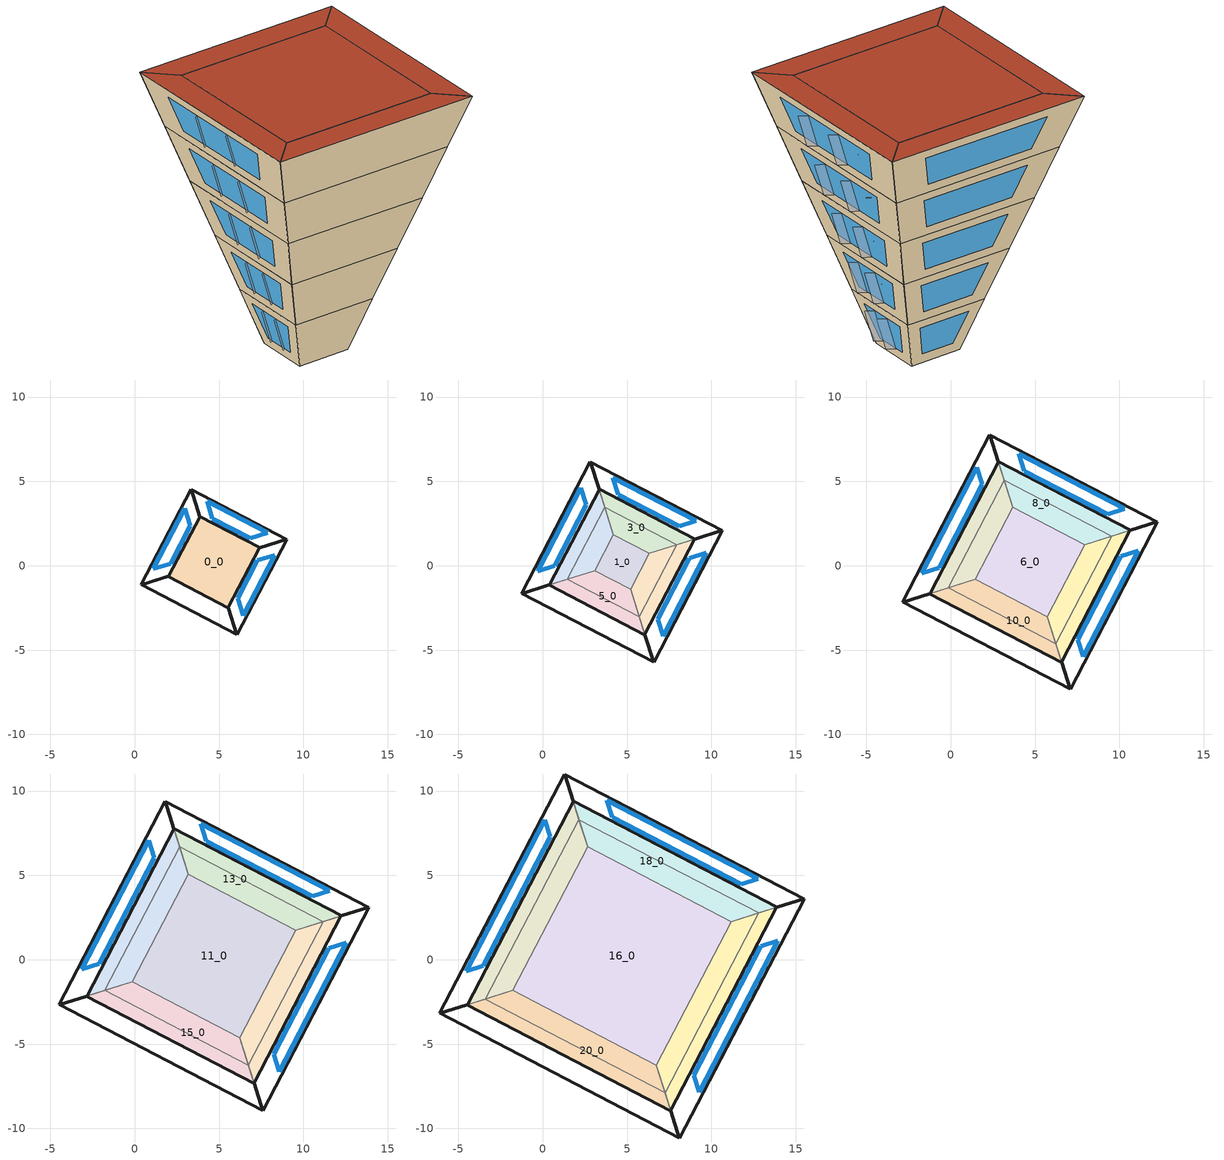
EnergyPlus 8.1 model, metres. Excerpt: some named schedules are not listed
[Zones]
0_0
 floor ground (ASHRAE 90.1-2004 AtticFloor ClimateZone 1-5): 2,-0.63 3.85,2.92 7.4,1.08 5.55,-2.47 z0
 wall outside (ASHRAE 90.1-2004 ExtWall Mass ClimateZone 3-4): 5.55,-2.47,0 7.4,1.08,0 9.01,1.59,4 6.06,-4.09,4; 2,-0.63,0 5.55,-2.47,0 6.06,-4.09,4 0.38,-1.14,4; 3.85,2.92,0 2,-0.63,0 0.79,-1.01,3 0.38,-1.14,4 3.34,4.54,4; 7.4,1.08,0 3.85,2.92,0 3.34,4.54,4 9.01,1.59,4
 window (ASHRAE 90.1-2004 ExtWindow ClimateZone 4-6): 6.1,-1.93,0.79 7.27,0.31,0.79 8.29,0.64,3.32 6.42,-2.95,3.32; 3.3,2.38,0.79 2.13,0.13,0.79 1.11,-0.19,3.32 2.97,3.4,3.32; 6.85,1.63,0.79 4.61,2.79,0.79 4.28,3.82,3.32 7.88,1.95,3.32
1_0
 floor to 0_0 (000 Interior Floor): 3.08,-0.29 4.19,1.84 6.32,0.73 5.21,-1.39 z4
 wall to 3_0 (000 Interior Wall): 6.32,0.73,4 4.19,1.84,4 3.68,3.46,8 7.93,1.25,8
 wall to 4_0 (000 Interior Wall): 4.19,1.84,4 3.08,-0.29,4 1.46,-0.8,8 3.68,3.46,8
 wall to 5_0 (000 Interior Wall): 3.08,-0.29,4 5.21,-1.39,4 5.72,-3.01,8 1.46,-0.8,8
 wall to 2_0 (000 Interior Wall): 5.21,-1.39,4 6.32,0.73,4 7.93,1.25,8 5.72,-3.01,8
2_0
 floor ground (ASHRAE 90.1-2004 AtticFloor ClimateZone 1-5): 5.21,-1.39 6.32,0.73 9.01,1.59 6.06,-4.09 z4
 wall outside (ASHRAE 90.1-2004 ExtWall Mass ClimateZone 3-4): 6.06,-4.09,4 9.01,1.59,4 10.63,2.1,8 6.57,-5.71,8
 wall to 3_0 (000 Interior Wall): 9.01,1.59,4 6.32,0.73,4 7.93,1.25,8 10.63,2.1,8
 wall to 5_0 (000 Interior Wall): 5.21,-1.39,4 6.06,-4.09,4 6.57,-5.71,8 5.72,-3.01,8
 window (ASHRAE 90.1-2004 ExtWindow ClimateZone 4-6): 6.81,-3.16,4.77 8.68,0.44,4.77 9.7,0.76,7.3 7.13,-4.18,7.3
3_0
 floor ground (ASHRAE 90.1-2004 AtticFloor ClimateZone 1-5): 4.19,1.84 3.34,4.54 9.01,1.59 6.32,0.73 z4
 wall outside (ASHRAE 90.1-2004 ExtWall Mass ClimateZone 3-4): 9.01,1.59,4 3.34,4.54,4 2.82,6.16,8 10.63,2.1,8
 wall to 4_0 (000 Interior Wall): 3.34,4.54,4 4.19,1.84,4 3.68,3.46,8 2.82,6.16,8
 window (ASHRAE 90.1-2004 ExtWindow ClimateZone 4-6): 8.08,2.33,4.77 4.49,4.2,4.77 4.16,5.23,7.3 9.1,2.66,7.3
4_0
 floor ground (ASHRAE 90.1-2004 AtticFloor ClimateZone 1-5): 0.38,-1.14 3.34,4.54 4.19,1.84 3.08,-0.29 z4
 wall outside (ASHRAE 90.1-2004 ExtWall Mass ClimateZone 3-4): 3.34,4.54,4 0.38,-1.14,4 -1.24,-1.65,8 2.82,6.16,8
 wall to 5_0 (000 Interior Wall): 0.38,-1.14,4 3.08,-0.29,4 1.46,-0.8,8 -1.24,-1.65,8
 window (ASHRAE 90.1-2004 ExtWindow ClimateZone 4-6): 2.59,3.6,4.77 0.72,0.01,4.77 -0.3,-0.31,7.3 2.26,4.63,7.3
5_0
 floor ground (ASHRAE 90.1-2004 AtticFloor ClimateZone 1-5): 0.38,-1.14 3.08,-0.29 5.21,-1.39 6.06,-4.09 z4
 wall outside (ASHRAE 90.1-2004 ExtWall Mass ClimateZone 3-4): 0.38,-1.14,4 6.06,-4.09,4 6.57,-5.71,8 -1.24,-1.65,8
6_0
 floor to 1_0 (000 Interior Floor): 1.46,-0.8 3.68,3.46 7.93,1.25 5.72,-3.01 z8
 wall to 8_0 (000 Interior Wall): 7.93,1.25,8 3.68,3.46,8 3.17,5.08,12 9.55,1.76,12
 wall to 9_0 (000 Interior Wall): 3.68,3.46,8 1.46,-0.8,8 -0.16,-1.31,12 3.17,5.08,12
 wall to 10_0 (000 Interior Wall): 1.46,-0.8,8 5.72,-3.01,8 6.23,-4.63,12 -0.16,-1.31,12
 wall to 7_0 (000 Interior Wall): 5.72,-3.01,8 7.93,1.25,8 9.55,1.76,12 6.23,-4.63,12
7_0
 floor to 2_0 (000 Interior Floor): 5.72,-3.01 7.93,1.25 10.63,2.1 6.57,-5.71 z8
 wall outside (ASHRAE 90.1-2004 ExtWall Mass ClimateZone 3-4): 6.57,-5.71,8 10.63,2.1,8 12.25,2.61,12 7.08,-7.33,12
 wall to 8_0 (000 Interior Wall): 10.63,2.1,8 7.93,1.25,8 9.55,1.76,12 12.25,2.61,12
 wall to 10_0 (000 Interior Wall): 5.72,-3.01,8 6.57,-5.71,8 7.08,-7.33,12 6.23,-4.63,12
 window (ASHRAE 90.1-2004 ExtWindow ClimateZone 4-6): 7.52,-4.38,8.76 10.09,0.56,8.76 11.11,0.88,11.29 7.84,-5.4,11.29
8_0
 floor to 3_0 (000 Interior Floor): 10.63,2.1 7.93,1.25 3.68,3.46 2.82,6.16 z8
 wall outside (ASHRAE 90.1-2004 ExtWall Mass ClimateZone 3-4): 10.63,2.1,8 2.82,6.16,8 2.31,7.78,12 12.25,2.61,12
 wall to 9_0 (000 Interior Wall): 2.82,6.16,8 3.68,3.46,8 3.17,5.08,12 2.31,7.78,12
 window (ASHRAE 90.1-2004 ExtWindow ClimateZone 4-6): 9.3,3.05,8.76 4.36,5.61,8.76 4.04,6.64,11.29 10.33,3.37,11.29
9_0
 floor to 4_0 (000 Interior Floor): -1.24,-1.65 2.82,6.16 3.68,3.46 1.46,-0.8 z8
 wall outside (ASHRAE 90.1-2004 ExtWall Mass ClimateZone 3-4): 2.82,6.16,8 -1.24,-1.65,8 -2.85,-2.16,12 2.31,7.78,12
 wall to 10_0 (000 Interior Wall): -1.24,-1.65,8 1.46,-0.8,8 -0.16,-1.31,12 -2.85,-2.16,12
 window (ASHRAE 90.1-2004 ExtWindow ClimateZone 4-6): 1.87,4.83,8.76 -0.69,-0.11,8.76 -1.72,-0.43,11.29 1.55,5.85,11.29
10_0
 floor to 5_0 (000 Interior Floor): -1.24,-1.65 1.46,-0.8 5.72,-3.01 6.57,-5.71 z8
 wall outside (ASHRAE 90.1-2004 ExtWall Mass ClimateZone 3-4): -1.24,-1.65,8 6.57,-5.71,8 7.08,-7.33,12 -2.85,-2.16,12
11_0
 floor to 6_0 (000 Interior Floor): -0.16,-1.31 3.17,5.08 9.55,1.76 6.23,-4.63 z12
 wall to 13_0 (000 Interior Wall): 9.55,1.76,12 3.17,5.08,12 2.65,6.7,16 11.17,2.27,16
 wall to 14_0 (000 Interior Wall): 3.17,5.08,12 -0.16,-1.31,12 -1.77,-1.82,16 2.65,6.7,16
 wall to 15_0 (000 Interior Wall): -0.16,-1.31,12 6.23,-4.63,12 6.74,-6.25,16 -1.77,-1.82,16
 wall to 12_0 (000 Interior Wall): 6.23,-4.63,12 9.55,1.76,12 11.17,2.27,16 6.74,-6.25,16
12_0
 floor to 7_0 (000 Interior Floor): 6.23,-4.63 9.55,1.76 12.25,2.61 7.08,-7.33 z12
 wall outside (ASHRAE 90.1-2004 ExtWall Mass ClimateZone 3-4): 7.08,-7.33,12 12.25,2.61,12 13.87,3.12,16 7.59,-8.95,16
 wall to 13_0 (000 Interior Wall): 12.25,2.61,12 9.55,1.76,12 11.17,2.27,16 13.87,3.12,16
 wall to 15_0 (000 Interior Wall): 6.23,-4.63,12 7.08,-7.33,12 7.59,-8.95,16 6.74,-6.25,16
 window (ASHRAE 90.1-2004 ExtWindow ClimateZone 4-6): 8.23,-5.61,12.76 11.5,0.68,12.76 12.53,1,15.29 8.56,-6.63,15.29
13_0
 floor to 8_0 (000 Interior Floor): 12.25,2.61 9.55,1.76 3.17,5.08 2.31,7.78 z12
 wall outside (ASHRAE 90.1-2004 ExtWall Mass ClimateZone 3-4): 12.25,2.61,12 2.31,7.78,12 1.8,9.39,16 13.87,3.12,16
 wall to 14_0 (000 Interior Wall): 2.31,7.78,12 3.17,5.08,12 2.65,6.7,16 1.8,9.39,16
 window (ASHRAE 90.1-2004 ExtWindow ClimateZone 4-6): 10.53,3.76,12.76 4.24,7.03,12.76 3.92,8.05,15.29 11.55,4.08,15.29
14_0
 floor to 9_0 (000 Interior Floor): -2.85,-2.16 2.31,7.78 3.17,5.08 -0.16,-1.31 z12
 wall outside (ASHRAE 90.1-2004 ExtWall Mass ClimateZone 3-4): 2.31,7.78,12 -2.85,-2.16,12 -4.47,-2.67,16 1.8,9.39,16
 wall to 15_0 (000 Interior Wall): -2.85,-2.16,12 -0.16,-1.31,12 -1.77,-1.82,16 -4.47,-2.67,16
 window (ASHRAE 90.1-2004 ExtWindow ClimateZone 4-6): 1.16,6.05,12.76 -2.11,-0.23,12.76 -3.13,-0.55,15.29 0.84,7.08,15.29
15_0
 floor to 10_0 (000 Interior Floor): -2.85,-2.16 -0.16,-1.31 6.23,-4.63 7.08,-7.33 z12
 wall outside (ASHRAE 90.1-2004 ExtWall Mass ClimateZone 3-4): -2.85,-2.16,12 7.08,-7.33,12 7.59,-8.95,16 -4.47,-2.67,16
16_0
 floor to 11_0 (000 Interior Floor): -1.77,-1.82 2.65,6.7 11.17,2.27 6.74,-6.25 z16
 wall to 18_0 (000 Interior Wall): 11.17,2.27,16 2.65,6.7,16 2.14,8.31,20 12.79,2.78,20
 wall to 19_0 (000 Interior Wall): 2.65,6.7,16 -1.77,-1.82,16 -3.39,-2.33,20 2.14,8.31,20
 wall to 20_0 (000 Interior Wall): -1.77,-1.82,16 6.74,-6.25,16 7.25,-7.87,20 -3.39,-2.33,20
 wall to 17_0 (000 Interior Wall): 6.74,-6.25,16 11.17,2.27,16 12.79,2.78,20 7.25,-7.87,20
 roof outside (ASHRAE 90.1-2004 ExtRoof IEAD ClimateZone 1-4): -3.39,-2.33 7.25,-7.87 12.79,2.78 2.14,8.31 z20
17_0
 floor to 12_0 (000 Interior Floor): 6.74,-6.25 11.17,2.27 13.87,3.12 7.59,-8.95 z16
 wall outside (ASHRAE 90.1-2004 ExtWall Mass ClimateZone 3-4): 7.59,-8.95,16 13.87,3.12,16 15.49,3.63,20 8.11,-10.56,20
 wall to 18_0 (000 Interior Wall): 13.87,3.12,16 11.17,2.27,16 12.79,2.78,20 15.49,3.63,20
 wall to 20_0 (000 Interior Wall): 6.74,-6.25,16 7.59,-8.95,16 8.11,-10.56,20 7.25,-7.87,20
 window (ASHRAE 90.1-2004 ExtWindow ClimateZone 4-6): 8.95,-6.83,16.75 12.92,0.8,16.75 13.94,1.12,19.28 9.27,-7.86,19.28
 roof outside (ASHRAE 90.1-2004 ExtRoof IEAD ClimateZone 1-4): 8.11,-10.56 15.49,3.63 12.79,2.78 7.25,-7.87 z20
18_0
 floor to 13_0 (000 Interior Floor): 13.87,3.12 11.17,2.27 2.65,6.7 1.8,9.39 z16
 wall outside (ASHRAE 90.1-2004 ExtWall Mass ClimateZone 3-4): 13.87,3.12,16 1.8,9.39,16 1.29,11.01,20 15.49,3.63,20
 wall to 19_0 (000 Interior Wall): 1.8,9.39,16 2.65,6.7,16 2.14,8.31,20 1.29,11.01,20
 window (ASHRAE 90.1-2004 ExtWindow ClimateZone 4-6): 11.76,4.47,16.75 4.12,8.44,16.75 3.8,9.47,19.28 12.78,4.8,19.28
 roof outside (ASHRAE 90.1-2004 ExtRoof IEAD ClimateZone 1-4): 1.29,11.01 2.14,8.31 12.79,2.78 15.49,3.63 z20
19_0
 floor to 14_0 (000 Interior Floor): -4.47,-2.67 1.8,9.39 2.65,6.7 -1.77,-1.82 z16
 wall outside (ASHRAE 90.1-2004 ExtWall Mass ClimateZone 3-4): 1.8,9.39,16 -4.47,-2.67,16 -6.09,-3.18,20 1.29,11.01,20
 wall to 20_0 (000 Interior Wall): -4.47,-2.67,16 -1.77,-1.82,16 -3.39,-2.33,20 -6.09,-3.18,20
 window (ASHRAE 90.1-2004 ExtWindow ClimateZone 4-6): 0.45,7.28,16.75 -3.52,-0.35,16.75 -4.54,-0.67,19.28 0.13,8.3,19.28
 roof outside (ASHRAE 90.1-2004 ExtRoof IEAD ClimateZone 1-4): -6.09,-3.18 -3.39,-2.33 2.14,8.31 1.29,11.01 z20
20_0
 floor to 15_0 (000 Interior Floor): -4.47,-2.67 -1.77,-1.82 6.74,-6.25 7.59,-8.95 z16
 wall outside (ASHRAE 90.1-2004 ExtWall Mass ClimateZone 3-4): -4.47,-2.67,16 7.59,-8.95,16 8.11,-10.56,20 -6.09,-3.18,20
 roof outside (ASHRAE 90.1-2004 ExtRoof IEAD ClimateZone 1-4): 8.11,-10.56 7.25,-7.87 -3.39,-2.33 -6.09,-3.18 z20
shading: 11.5,0.27 11.11,0.88 z11.28:11.29; 12.91,0.39 12.52,1 z15.28:15.29; 14.32,0.51 13.94,1.12 z19.27:19.28; 6.71,-2.1,0.79 6.33,-1.5,0.79 7,-1.85,3.32 7.39,-2.45,3.32; 7.36,-0.86,0.79 6.97,-0.26,0.79 7.64,-0.61,3.32 8.03,-1.21,3.32; 8.67,0.03,3.31 8.29,0.64,3.31 8.29,0.63,3.32 8.68,0.03,3.32; 2.19,0.69,0.79 2.42,0.7,0.79 1.75,1.05,3.32 1.51,1.04,3.32; 2.83,1.93,0.79 3.07,1.94,0.79 2.4,2.29,3.32 2.16,2.28,3.32; 7.66,-2.88,4.77 7.27,-2.27,4.77 7.94,-2.62,7.3 8.33,-3.23,7.3; 8.53,-1.19,4.77 8.15,-0.58,4.77 8.82,-0.93,7.3 9.21,-1.54,7.3; 10.08,0.15,7.29 9.7,0.76,7.29 9.7,0.76,7.3 10.09,0.15,7.3; 1.01,1.02,4.77 1.25,1.03,4.77 0.57,1.38,7.3 0.34,1.37,7.3; 1.89,2.71,4.77 2.13,2.72,4.77 1.45,3.07,7.3 1.21,3.06,7.3; 8.6,-3.65,8.76 8.21,-3.05,8.76 8.89,-3.4,11.29 9.27,-4,11.29; 9.71,-1.52,8.76 9.33,-0.91,8.76 10,-1.26,11.29 10.39,-1.87,11.29; -0.17,1.34,8.76 0.07,1.36,8.76 -0.6,1.71,11.29 -0.84,1.69,11.29; 0.94,3.48,8.76 1.18,3.49,8.76 0.51,3.84,11.29 0.27,3.83,11.29; 9.55,-4.43,12.76 9.16,-3.83,12.76 9.83,-4.18,15.29 10.22,-4.78,15.29; 10.89,-1.84,12.76 10.51,-1.24,12.76 11.18,-1.59,15.29 11.57,-2.19,15.29; -1.35,1.67,12.76 -1.11,1.68,12.76 -1.78,2.03,15.29 -2.02,2.02,15.29; -0.01,4.26,12.76 0.23,4.27,12.76 -0.44,4.62,15.29 -0.68,4.61,15.29; 10.49,-5.21,16.75 10.11,-4.6,16.75 10.78,-4.95,19.28 11.17,-5.56,19.28; 12.07,-2.17,16.75 11.69,-1.57,16.75 12.36,-1.92,19.28 12.75,-2.52,19.28; -2.53,2,16.75 -2.29,2.01,16.75 -2.96,2.36,19.28 -3.2,2.35,19.28; -0.95,5.04,16.75 -0.71,5.05,16.75 -1.39,5.4,19.28 -1.63,5.39,19.28
[Building]
simRun.idf: North Axis {deg}=0; Terrain=City; Loads Convergence Tolerance Value=0.04; Temperature Convergence Tolerance Value {deltaC}=0.4; Solar Distribution or maybe FullExterior=FullExterior; Maximum Number of Warmup Days=25; Minimum Number of Warmup Days=6
[Site:Location]
New York J F Kennedy IntL Ar	USA: 40.65, -73.8, -5, 5
[Construction]
ASHRAE 90.1-2004 AtticFloor ClimateZone 1-5: 1/2IN Gypsum, AtticFloor NonRes Insulation-5.18, 1/2IN Gypsum
ASHRAE 90.1-2004 ExtWall Mass ClimateZone 3-4: 1IN Stucco, 8IN CONCRETE HW RefBldg, Mass NonRes Wall Insulation-1.17, 1/2IN Gypsum
ASHRAE 90.1-2004 ExtWindow ClimateZone 4-6: Fixed Window 3.24/0.39/0.31
000 Interior Floor: 000 F16 Acoustic tile, 000 F05 Ceiling air space resistance, 000 M11 100mm lightweight concrete
000 Interior Wall: 000 G01a 19mm gypsum board, 000 F04 Wall air space resistance, 000 G01a 19mm gypsum board
ASHRAE 90.1-2004 ExtRoof IEAD ClimateZone 1-4: Roof Membrane, IEAD NonRes Roof Insulation-2.79, Metal Decking
[Material] - Thermal Absorptance=0.9
Name | - Roughness | - Thickness {m} | - Conductivity {W/m-K} | - Density {kg/m3} | - Specific Heat {J/kg-K} | - Solar Absorptance | - Visible Absorptance
000 M11 100mm lightweight concrete | MediumRough | 0.1016 | 0.53 | 1280 | 840 | 0.7 | 0.7
000 F16 Acoustic tile | MediumSmooth | 0.0191 | 0.06 | 368 | 590 | 0.7 | 0.7
1/2IN Gypsum | Smooth | 0.0127 | 0.16 | 784.9 | 830 | 0.92 | 0.92
AtticFloor NonRes Insulation-5.18 | MediumRough | 0.30261 | 0.049 | 265 | 836.8 | 0.7 | 0.7
1IN Stucco | Smooth | 0.0253 | 0.6918 | 1858 | 837 | 0.92 | 0.92
8IN CONCRETE HW RefBldg | Rough | 0.2032 | 1.311 | 2240 | 836.8 | 0.7 | 0.7
Mass NonRes Wall Insulation-1.17 | MediumRough | 0.0365395 | 0.049 | 265 | 836.8 | 0.7 | 0.7
000 G01a 19mm gypsum board | MediumSmooth | 0.019 | 0.16 | 800 | 1090 | 0.7 | 0.7
Roof Membrane | VeryRough | 0.0095 | 0.16 | 1121.29 | 1460 | 0.7 | 0.7
IEAD NonRes Roof Insulation-2.79 | MediumRough | 0.124663 | 0.049 | 265 | 836.8 | 0.7 | 0.7
Metal Decking | MediumSmooth | 0.0015 | 45.006 | 7680 | 418.4 | 0.7 | 0.3
[Material:AirGap]
Name | - Thermal Resistance {m2-K/W}
000 F05 Ceiling air space resistance | 0.18
000 F04 Wall air space resistance | 0.15
[WindowMaterial:SimpleGlazingSystem]
Fixed Window 3.24/0.39/0.31: - U-Factor {W/m2-K}=3.23646; - Solar Heat Gain Coefficient=0.39; - Visible Transmittance=0.31
[Zone] Type=1
0_0; 1_0; 2_0; 3_0; 4_0; 5_0; 6_0; 7_0; 8_0; 9_0; 10_0; 11_0; 12_0; 13_0; 14_0; 15_0; 16_0; 17_0; 18_0; 19_0; 20_0
[HVACTemplate:Zone:IdealLoadsAirSystem]
Name | Template Thermostat
0_0 | 0_0_HVAC
1_0 | 1_0_HVAC
2_0 | 2_0_HVAC
3_0 | 3_0_HVAC
4_0 | 4_0_HVAC
5_0 | 5_0_HVAC
6_0 | 6_0_HVAC
7_0 | 7_0_HVAC
8_0 | 8_0_HVAC
9_0 | 9_0_HVAC
10_0 | 10_0_HVAC
11_0 | 11_0_HVAC
12_0 | 12_0_HVAC
13_0 | 13_0_HVAC
14_0 | 14_0_HVAC
15_0 | 15_0_HVAC
16_0 | 16_0_HVAC
17_0 | 17_0_HVAC
18_0 | 18_0_HVAC
19_0 | 19_0_HVAC
20_0 | 20_0_HVAC
[HVACTemplate:Thermostat] Heating Setpoint Schedule=Medium Office HtgSetp; Constant Heating Setpoint {C}=Medium Office HtgSetp; Cooling Setpoint Schedule=Medium Office ClgSetp; Constant Cooling Setpoint {C}=Medium Office ClgSetp
0_0_HVAC; 1_0_HVAC; 2_0_HVAC; 3_0_HVAC; 4_0_HVAC; 5_0_HVAC; 6_0_HVAC; 7_0_HVAC; 8_0_HVAC; 9_0_HVAC; 10_0_HVAC; 11_0_HVAC; 12_0_HVAC; 13_0_HVAC; 14_0_HVAC; 15_0_HVAC; 16_0_HVAC; 17_0_HVAC; 18_0_HVAC; 19_0_HVAC; 20_0_HVAC
[ElectricEquipment] Schedule=Medium Office Bldg Equip; Design Level Calculation Method=Watts/Area; Watts per Zone Floor Area {W/m2}=7.64241
Name | Zone or ZoneList
0_0ElectricEquipment | 0_0
1_0ElectricEquipment | 1_0
2_0ElectricEquipment | 2_0
3_0ElectricEquipment | 3_0
4_0ElectricEquipment | 4_0
5_0ElectricEquipment | 5_0
6_0ElectricEquipment | 6_0
7_0ElectricEquipment | 7_0
8_0ElectricEquipment | 8_0
9_0ElectricEquipment | 9_0
10_0ElectricEquipment | 10_0
11_0ElectricEquipment | 11_0
12_0ElectricEquipment | 12_0
13_0ElectricEquipment | 13_0
14_0ElectricEquipment | 14_0
15_0ElectricEquipment | 15_0
16_0ElectricEquipment | 16_0
17_0ElectricEquipment | 17_0
18_0ElectricEquipment | 18_0
19_0ElectricEquipment | 19_0
20_0ElectricEquipment | 20_0
[People] Number of People Schedule=Medium Office Bldg Occ; Number of People Calculation Method=People/Area; People per Zone Floor Area {person/m2}=0.0565108; Fraction Radiant=0.3; Sensible Heat Fraction=autocalculate; Activity Level Schedule=Medium Office Activity
Name | Zone or ZoneList
0_0OfficePeople | 0_0
1_0OfficePeople | 1_0
2_0OfficePeople | 2_0
3_0OfficePeople | 3_0
4_0OfficePeople | 4_0
5_0OfficePeople | 5_0
6_0OfficePeople | 6_0
7_0OfficePeople | 7_0
8_0OfficePeople | 8_0
9_0OfficePeople | 9_0
10_0OfficePeople | 10_0
11_0OfficePeople | 11_0
12_0OfficePeople | 12_0
13_0OfficePeople | 13_0
14_0OfficePeople | 14_0
15_0OfficePeople | 15_0
16_0OfficePeople | 16_0
17_0OfficePeople | 17_0
18_0OfficePeople | 18_0
19_0OfficePeople | 19_0
20_0OfficePeople | 20_0
[Lights] Schedule=Medium Office Bldg Light; Design Level Calculation Method=Watts/Area; Watts per Zone Floor Area {W/m2}=11.8404
Name | Zone or ZoneList
0_0OfficeLights | 0_0
1_0OfficeLights | 1_0
2_0OfficeLights | 2_0
3_0OfficeLights | 3_0
4_0OfficeLights | 4_0
5_0OfficeLights | 5_0
6_0OfficeLights | 6_0
7_0OfficeLights | 7_0
8_0OfficeLights | 8_0
9_0OfficeLights | 9_0
10_0OfficeLights | 10_0
11_0OfficeLights | 11_0
12_0OfficeLights | 12_0
13_0OfficeLights | 13_0
14_0OfficeLights | 14_0
15_0OfficeLights | 15_0
16_0OfficeLights | 16_0
17_0OfficeLights | 17_0
18_0OfficeLights | 18_0
19_0OfficeLights | 19_0
20_0OfficeLights | 20_0
[ZoneInfiltration:DesignFlowRate] Schedule=Medium Office Infil Quarter On; Design Flow Rate Calculation Method=Flow/Area; Flow per Zone Floor Area {m3/s-m2}=0.000226568
Name | Zone or ZoneList
0_0_Infiltration | 0_0
1_0_Infiltration | 1_0
2_0_Infiltration | 2_0
3_0_Infiltration | 3_0
4_0_Infiltration | 4_0
5_0_Infiltration | 5_0
6_0_Infiltration | 6_0
7_0_Infiltration | 7_0
8_0_Infiltration | 8_0
9_0_Infiltration | 9_0
10_0_Infiltration | 10_0
11_0_Infiltration | 11_0
12_0_Infiltration | 12_0
13_0_Infiltration | 13_0
14_0_Infiltration | 14_0
15_0_Infiltration | 15_0
16_0_Infiltration | 16_0
17_0_Infiltration | 17_0
18_0_Infiltration | 18_0
19_0_Infiltration | 19_0
20_0_Infiltration | 20_0
[Schedule:Year]
Medium Office Activity: Schedule:Week:Daily {1c31c1fb-ab9a-4011-9476-0b0f3ab7a950}, 1, 1, 12, 31
Medium Office Bldg Occ: Schedule:Week:Daily {be5817bf-d60b-46a0-8b20-c6d7891bb128}, 1, 1, 1, 3, Schedule:Week:Daily {a9bedc8c-5104-4a22-81d7-75156a2b1e2c}, 1, 4, 12, 31
Medium Office Bldg Light: Schedule:Week:Daily {1b7c3604-7251-4f90-ac73-aee7fab12488}, 1, 1, 1, 3, Schedule:Week:Daily {e9666274-7ab3-496c-ae0b-ddebd8b87aa8}, 1, 4, 12, 31
Medium Office Bldg Equip: Schedule:Week:Daily {8b3065f2-12df-4cc5-85de-32df29d72ab6}, 1, 1, 1, 3, Schedule:Week:Daily {92ddae7a-1092-4b7e-9ce1-732ead85de50}, 1, 4, 12, 31
Medium Office ClgSetp: Schedule:Week:Daily {10061c26-e628-4454-bafc-bca9c5b8aa63}, 1, 1, 1, 3, Schedule:Week:Daily {9214f1a2-9e4d-4785-b58a-fb011c981438}, 1, 4, 12, 31
Medium Office Infil Quarter On: Schedule:Week:Daily {473e98ca-b4cc-4f75-addd-da5f5b453980}, 1, 1, 1, 3, Schedule:Week:Daily {dfcc9e94-e81c-49ec-9a50-3d7d69aa1a91}, 1, 4, 12, 31
Medium Office HtgSetp: Schedule:Week:Daily {8285f1b2-b081-4ce4-8b70-722c8ee1a1de}, 1, 1, 1, 3, Schedule:Week:Daily {a4a6cbd5-aa29-440f-9aed-566c27c5f0f5}, 1, 4, 12, 31
